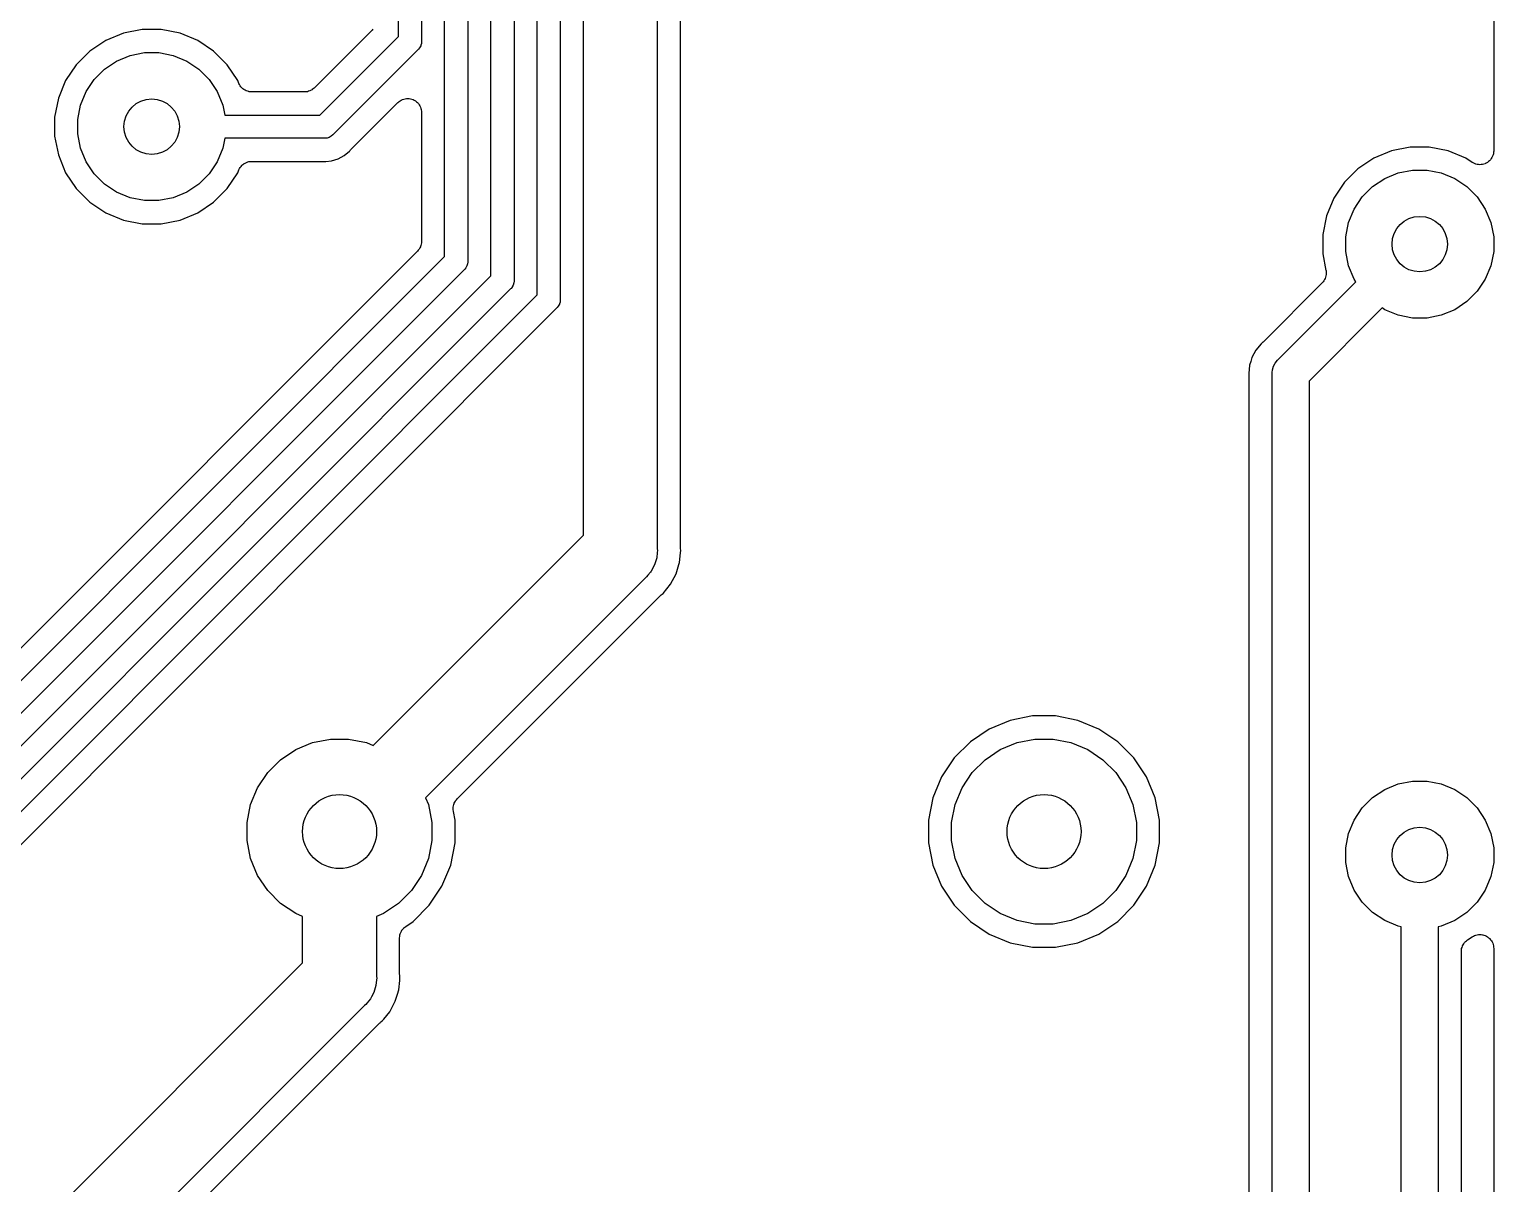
# Model space of a CAD drawing. Extents: x 44 to 126, y -146 to -44.
# Drawn here: x 72.84 to 88.68, y -106.42 to -93.94 of the extents above; entities that cross this region are included whole.
import ezdxf

# ---------------------------------------------------------------- set-up
doc = ezdxf.new("R2010")
doc.units = 0
doc.layers.add('BLACK', color=7, linetype='CONTINUOUS')

msp = doc.modelspace()

# ---------------------------------------------------------------- linework, layer by layer
at = {"layer": 'BLACK', "linetype": 'CONTINUOUS'}
for p, q in [((76.837, -94.0222), (76.837, -87.0732)), ((77.087, -87.1189), (77.087, -94.0679)), ((77.337, -96.4012), (77.337, -87.2804)), ((77.587, -87.326), (77.587, -96.4469)), ((77.837, -96.6083), (77.837, -87.4875)), ((78.087, -87.5331), (78.087, -96.654)), ((78.587, -87.7402), (78.587, -96.8611)), ((78.837, -99.4133), (78.837, -88.0291)), ((79.637, -88.1752), (79.637, -99.5593)), ((79.887, -99.5397), (79.887, -88.3408)), ((88.684, -88.9351), (88.684, -95.2571)), ((78.337, -96.8154), (78.337, -91.2038)), ((73.6706, -94.0655), (73.4987, -94.1804)), ((73.8617, -93.9864), (73.6706, -94.0655)), ((74.0646, -93.946), (73.8617, -93.9864)), ((74.2714, -93.946), (74.0646, -93.946)), ((74.4743, -93.9864), (74.2714, -93.946)), ((74.6654, -94.0655), (74.4743, -93.9864)), ((74.8373, -94.1804), (74.6654, -94.0655)), ((76.5431, -93.9626), (75.9286, -94.5771)), ((75.9882, -94.871), (76.837, -94.0222)), ((76.5518, -93.9519), (76.5431, -93.9626)), ((76.5608, -93.9413), (76.5518, -93.9519)), ((77.087, -94.0801), (77.0852, -94.0985)), ((77.087, -94.0679), (77.0876, -94.074)), ((77.0876, -94.074), (77.087, -94.0801)), ((77.087, -94.0801), (77.087, -94.0801)), ((73.4987, -94.1804), (73.3524, -94.3267)), ((73.7891, -94.287), (73.9346, -94.2267)), ((73.9346, -94.2267), (74.0892, -94.196)), ((74.0892, -94.196), (74.2468, -94.196)), ((74.2468, -94.196), (74.4014, -94.2267)), ((74.4014, -94.2267), (74.5469, -94.287)), ((74.9836, -94.3267), (74.8373, -94.1804)), ((77.0461, -94.1667), (76.1327, -95.08)), ((77.0508, -94.1628), (77.0461, -94.1667)), ((77.0547, -94.1581), (77.0508, -94.1628)), ((77.0664, -94.1438), (77.0547, -94.1581)), ((77.078, -94.1221), (77.0664, -94.1438)), ((77.0802, -94.1149), (77.078, -94.1221)), ((77.0852, -94.0985), (77.0802, -94.1149)), ((73.3524, -94.3267), (73.2375, -94.4986)), ((73.5466, -94.486), (73.658, -94.3746)), ((73.658, -94.3746), (73.7891, -94.287)), ((74.5469, -94.287), (74.678, -94.3746)), ((74.678, -94.3746), (74.7894, -94.486)), ((75.0985, -94.4986), (74.9836, -94.3267)), ((73.2375, -94.4986), (73.1584, -94.6897)), ((73.459, -94.6171), (73.5466, -94.486)), ((74.7894, -94.486), (74.877, -94.6171)), ((75.1108, -94.5284), (75.0985, -94.4986)), ((75.1174, -94.5407), (75.1108, -94.5284)), ((75.1239, -94.5531), (75.1174, -94.5407)), ((75.1243, -94.5536), (75.1239, -94.5531)), ((75.1246, -94.5542), (75.1243, -94.5536)), ((75.1334, -94.565), (75.1246, -94.5542)), ((73.1584, -94.6897), (73.118, -94.8926)), ((73.3987, -94.7626), (73.459, -94.6171)), ((74.877, -94.6171), (74.9373, -94.7626)), ((75.1422, -94.5759), (75.1334, -94.565)), ((75.1427, -94.5764), (75.1422, -94.5759)), ((75.1432, -94.5769), (75.1427, -94.5764)), ((75.154, -94.5858), (75.1432, -94.5769)), ((75.1647, -94.5948), (75.154, -94.5858)), ((75.1652, -94.5951), (75.1647, -94.5948)), ((75.1657, -94.5955), (75.1652, -94.5951)), ((75.1781, -94.6022), (75.1657, -94.5955)), ((75.1903, -94.6089), (75.1781, -94.6022)), ((75.1909, -94.6091), (75.1903, -94.6089)), ((75.1915, -94.6094), (75.1909, -94.6091)), ((75.205, -94.6135), (75.1915, -94.6094)), ((75.2182, -94.6177), (75.205, -94.6135)), ((75.2189, -94.6178), (75.2182, -94.6177)), ((75.2195, -94.618), (75.2189, -94.6178)), ((75.2335, -94.6194), (75.2195, -94.618)), ((75.2473, -94.621), (75.2335, -94.6194)), ((75.2486, -94.621), (75.2473, -94.621)), ((75.2487, -94.621), (75.2486, -94.621)), ((75.2486, -94.621), (75.2486, -94.621)), ((75.2494, -94.621), (75.2487, -94.621)), ((75.8225, -94.621), (75.2494, -94.621)), ((75.8363, -94.6196), (75.8225, -94.621)), ((75.8501, -94.6184), (75.8363, -94.6196)), ((75.8509, -94.6182), (75.8501, -94.6184)), ((75.8517, -94.6181), (75.8509, -94.6182)), ((75.865, -94.6141), (75.8517, -94.6181)), ((75.8782, -94.6103), (75.865, -94.6141)), ((75.8789, -94.6099), (75.8782, -94.6103)), ((75.8797, -94.6097), (75.8789, -94.6099)), ((75.892, -94.6032), (75.8797, -94.6097)), ((75.9042, -94.5968), (75.892, -94.6032)), ((75.9049, -94.5963), (75.9042, -94.5968)), ((75.9055, -94.5959), (75.9049, -94.5963)), ((75.9163, -94.5872), (75.9055, -94.5959)), ((75.9271, -94.5785), (75.9163, -94.5872)), ((75.9282, -94.5775), (75.9271, -94.5785)), ((75.9283, -94.5774), (75.9282, -94.5774)), ((75.9282, -94.5774), (75.9282, -94.5775)), ((75.9286, -94.5771), (75.9283, -94.5774)), ((76.8436, -94.725), (76.8549, -94.7159)), ((76.8549, -94.7159), (76.8551, -94.7158)), ((76.8551, -94.7158), (76.8553, -94.7156)), ((76.8553, -94.7156), (76.868, -94.7091)), ((76.868, -94.7091), (76.8808, -94.7024)), ((76.8808, -94.7024), (76.8811, -94.7023)), ((76.8811, -94.7023), (76.8813, -94.7022)), ((76.8813, -94.7022), (76.8949, -94.6982)), ((76.8949, -94.6982), (76.9089, -94.6941)), ((76.9089, -94.6941), (76.9092, -94.6941)), ((76.9092, -94.6941), (76.9094, -94.694)), ((76.9094, -94.694), (76.9238, -94.6928)), ((76.9238, -94.6928), (76.9381, -94.6915)), ((76.9381, -94.6915), (76.9383, -94.6915)), ((76.9383, -94.6915), (76.9386, -94.6915)), ((76.9386, -94.6915), (76.953, -94.693)), ((76.953, -94.693), (76.9672, -94.6945)), ((76.9672, -94.6945), (76.9674, -94.6946)), ((76.9674, -94.6946), (76.9677, -94.6946)), ((76.9677, -94.6946), (76.9816, -94.699)), ((76.9816, -94.699), (76.9951, -94.7032)), ((76.9951, -94.7032), (76.9954, -94.7033)), ((76.9954, -94.7033), (76.9956, -94.7034)), ((76.9956, -94.7034), (77.0083, -94.7103)), ((77.0083, -94.7103), (77.0209, -94.7171)), ((77.0209, -94.7171), (77.0211, -94.7173)), ((77.0211, -94.7173), (77.0213, -94.7174)), ((77.0213, -94.7174), (77.0323, -94.7265)), ((73.368, -94.9172), (73.3987, -94.7626)), ((74.9373, -94.7626), (74.9588, -94.871)), ((74.9588, -94.871), (75.9882, -94.871)), ((76.3234, -95.2429), (76.8309, -94.7354)), ((76.8309, -94.7354), (76.832, -94.7343)), ((76.832, -94.7343), (76.8321, -94.7343)), ((76.8321, -94.7343), (76.8324, -94.7339)), ((76.8321, -94.7343), (76.8321, -94.7343)), ((76.8324, -94.7339), (76.8436, -94.725)), ((77.0323, -94.7265), (77.0434, -94.7358)), ((77.0434, -94.7358), (77.0436, -94.736)), ((77.0436, -94.736), (77.0438, -94.7361)), ((77.0438, -94.7361), (77.0527, -94.7471)), ((77.0527, -94.7471), (77.0619, -94.7584)), ((77.0619, -94.7584), (77.0621, -94.7587)), ((77.0621, -94.7587), (77.0622, -94.7589)), ((77.0622, -94.7589), (77.0688, -94.7714)), ((77.0688, -94.7714), (77.0757, -94.7843)), ((77.0757, -94.7843), (77.0758, -94.7845)), ((77.0758, -94.7845), (77.0759, -94.7848)), ((77.0759, -94.7848), (77.08, -94.7985)), ((77.08, -94.7985), (77.0842, -94.8123)), ((77.0842, -94.8123), (77.0842, -94.8126)), ((77.0842, -94.8126), (77.0843, -94.8128)), ((77.0843, -94.8128), (77.0856, -94.8271)), ((77.0856, -94.8271), (77.087, -94.8415)), ((77.087, -94.8415), (77.087, -96.2355)), ((73.118, -94.8926), (73.118, -95.0994)), ((73.368, -95.0748), (73.368, -94.9172)), ((73.118, -95.0994), (73.1584, -95.3023)), ((73.3987, -95.2294), (73.368, -95.0748)), ((74.9588, -95.121), (74.9373, -95.2294)), ((76.0339, -95.121), (74.9588, -95.121)), ((76.04, -95.1216), (76.0339, -95.121)), ((76.0461, -95.121), (76.04, -95.1216)), ((76.0645, -95.1192), (76.0461, -95.121)), ((76.0461, -95.121), (76.0461, -95.121)), ((76.0881, -95.112), (76.0645, -95.1192)), ((76.1098, -95.1004), (76.0881, -95.112)), ((76.1288, -95.0848), (76.1098, -95.1004)), ((76.1327, -95.08), (76.1288, -95.0848)), ((73.1584, -95.3023), (73.2375, -95.4934)), ((73.459, -95.3749), (73.3987, -95.2294)), ((74.9373, -95.2294), (74.877, -95.3749)), ((76.1135, -95.3656), (76.1842, -95.3441)), ((76.1842, -95.3441), (76.2493, -95.3093)), ((76.2493, -95.3093), (76.3064, -95.2624)), ((76.3064, -95.2624), (76.3135, -95.2538)), ((76.3135, -95.2538), (76.3149, -95.2522)), ((76.3149, -95.2522), (76.3194, -95.2478)), ((76.3194, -95.2478), (76.3234, -95.2429)), ((87.3866, -95.3355), (87.2147, -95.4504)), ((87.5777, -95.2564), (87.3866, -95.3355)), ((87.7806, -95.216), (87.5777, -95.2564)), ((87.9874, -95.216), (87.7806, -95.216)), ((88.1903, -95.2564), (87.9874, -95.216)), ((88.3814, -95.3355), (88.1903, -95.2564)), ((88.4507, -95.3818), (88.3814, -95.3355)), ((88.6484, -95.353), (88.6394, -95.3638)), ((88.6578, -95.3418), (88.6484, -95.353)), ((88.6579, -95.3415), (88.6578, -95.3418)), ((88.6581, -95.3413), (88.6579, -95.3415)), ((88.6649, -95.3288), (88.6581, -95.3413)), ((88.6719, -95.3162), (88.6649, -95.3288)), ((88.672, -95.3159), (88.6719, -95.3162)), ((88.6721, -95.3156), (88.672, -95.3159)), ((88.6764, -95.3019), (88.6721, -95.3156)), ((88.6807, -95.2883), (88.6764, -95.3019)), ((88.6808, -95.288), (88.6807, -95.2883)), ((88.6809, -95.2876), (88.6808, -95.288)), ((88.6824, -95.2733), (88.6809, -95.2876)), ((88.684, -95.2592), (88.6824, -95.2733)), ((88.684, -95.2571), (88.684, -95.2585)), ((88.684, -95.2585), (88.684, -95.2585)), ((88.684, -95.2585), (88.684, -95.2586)), ((88.684, -95.2586), (88.684, -95.2592)), ((73.2375, -95.4934), (73.3524, -95.6653)), ((73.5466, -95.506), (73.459, -95.3749)), ((73.658, -95.6174), (73.5466, -95.506)), ((74.7894, -95.506), (74.678, -95.6174)), ((74.877, -95.3749), (74.7894, -95.506)), ((74.9836, -95.6653), (75.0985, -95.4934)), ((75.0985, -95.4934), (75.1108, -95.4636)), ((75.1108, -95.4636), (75.1111, -95.4629)), ((75.1111, -95.4628), (75.1116, -95.4617)), ((75.1111, -95.4629), (75.1111, -95.4628)), ((75.1111, -95.4629), (75.1111, -95.4629)), ((75.1116, -95.4617), (75.1184, -95.4494)), ((75.1184, -95.4494), (75.1251, -95.4371)), ((75.1251, -95.4371), (75.1255, -95.4366)), ((75.1255, -95.4366), (75.1258, -95.436)), ((75.1258, -95.436), (75.1348, -95.4253)), ((75.1348, -95.4253), (75.1437, -95.4146)), ((75.1437, -95.4146), (75.1442, -95.4141)), ((75.1442, -95.4141), (75.1446, -95.4136)), ((75.1446, -95.4136), (75.1556, -95.4049)), ((75.1556, -95.4049), (75.1664, -95.3961)), ((75.1664, -95.3961), (75.167, -95.3958)), ((75.167, -95.3958), (75.1675, -95.3953)), ((75.1675, -95.3953), (75.18, -95.3889)), ((75.18, -95.3889), (75.1922, -95.3823)), ((75.1922, -95.3823), (75.1929, -95.3821)), ((75.1929, -95.3821), (75.1935, -95.3818)), ((75.1935, -95.3818), (75.2069, -95.3779)), ((75.2069, -95.3779), (75.2203, -95.3739)), ((75.2203, -95.3739), (75.2209, -95.3738)), ((75.2209, -95.3738), (75.2216, -95.3736)), ((75.2216, -95.3736), (75.2356, -95.3724)), ((75.2356, -95.3724), (75.2494, -95.371)), ((75.2494, -95.371), (76.0142, -95.371)), ((76.0142, -95.371), (76.0163, -95.371)), ((76.0163, -95.371), (76.0226, -95.3717)), ((76.0226, -95.3717), (76.0289, -95.3717)), ((76.0289, -95.3717), (76.04, -95.3728)), ((76.04, -95.3728), (76.0511, -95.3717)), ((76.0511, -95.3717), (76.0512, -95.3717)), ((76.0512, -95.3717), (76.1135, -95.3656)), ((87.2147, -95.4504), (87.0684, -95.5967)), ((87.5051, -95.557), (87.6506, -95.4967)), ((87.6506, -95.4967), (87.8052, -95.466)), ((87.8052, -95.466), (87.9628, -95.466)), ((87.9628, -95.466), (88.1174, -95.4967)), ((88.1174, -95.4967), (88.2629, -95.557)), ((88.4633, -95.3886), (88.4507, -95.3818)), ((88.4759, -95.3954), (88.4633, -95.3886)), ((88.4762, -95.3955), (88.4759, -95.3954)), ((88.4765, -95.3956), (88.4762, -95.3955)), ((88.4902, -95.3998), (88.4765, -95.3956)), ((88.5038, -95.404), (88.4902, -95.3998)), ((88.5042, -95.4041), (88.5038, -95.404)), ((88.5045, -95.4042), (88.5042, -95.4041)), ((88.5187, -95.4056), (88.5045, -95.4042)), ((88.533, -95.4071), (88.5187, -95.4056)), ((88.5333, -95.4071), (88.533, -95.4071)), ((88.5336, -95.4071), (88.5333, -95.4071)), ((88.5478, -95.4057), (88.5336, -95.4071)), ((88.5621, -95.4044), (88.5478, -95.4057)), ((88.5624, -95.4043), (88.5621, -95.4044)), ((88.5627, -95.4043), (88.5624, -95.4043)), ((88.5763, -95.4002), (88.5627, -95.4043)), ((88.5902, -95.3962), (88.5763, -95.4002)), ((88.5905, -95.396), (88.5902, -95.3962)), ((88.5908, -95.3959), (88.5905, -95.396)), ((88.6033, -95.3893), (88.5908, -95.3959)), ((88.6161, -95.3826), (88.6033, -95.3893)), ((88.6164, -95.3824), (88.6161, -95.3826)), ((88.6167, -95.3822), (88.6164, -95.3824)), ((88.6276, -95.3734), (88.6167, -95.3822)), ((88.639, -95.3643), (88.6276, -95.3734)), ((88.6392, -95.364), (88.639, -95.3643)), ((88.6394, -95.3638), (88.6392, -95.364)), ((73.3524, -95.6653), (73.4987, -95.8116)), ((73.7891, -95.705), (73.658, -95.6174)), ((74.678, -95.6174), (74.5469, -95.705)), ((74.8373, -95.8116), (74.9836, -95.6653)), ((87.0684, -95.5967), (86.9535, -95.7686)), ((87.2626, -95.756), (87.374, -95.6446)), ((87.374, -95.6446), (87.5051, -95.557)), ((88.2629, -95.557), (88.394, -95.6446)), ((88.394, -95.6446), (88.5054, -95.756)), ((73.4987, -95.8116), (73.6706, -95.9265)), ((73.9346, -95.7653), (73.7891, -95.705)), ((74.0892, -95.796), (73.9346, -95.7653)), ((74.2468, -95.796), (74.0892, -95.796)), ((74.4014, -95.7653), (74.2468, -95.796)), ((74.5469, -95.705), (74.4014, -95.7653)), ((74.6654, -95.9265), (74.8373, -95.8116)), ((86.9535, -95.7686), (86.8744, -95.9597)), ((87.175, -95.8871), (87.2626, -95.756)), ((88.5054, -95.756), (88.593, -95.8871)), ((73.6706, -95.9265), (73.8617, -96.0056)), ((74.4743, -96.0056), (74.6654, -95.9265)), ((86.8744, -95.9597), (86.834, -96.1626)), ((87.1147, -96.0326), (87.175, -95.8871)), ((88.593, -95.8871), (88.6533, -96.0326)), ((73.8617, -96.0056), (74.0646, -96.046)), ((74.0646, -96.046), (74.2714, -96.046)), ((74.2714, -96.046), (74.4743, -96.0056)), ((87.084, -96.1872), (87.1147, -96.0326)), ((88.6533, -96.0326), (88.684, -96.1872)), ((77.0749, -96.2946), (77.0682, -96.3067)), ((77.0751, -96.2939), (77.0749, -96.2946)), ((77.0755, -96.2932), (77.0751, -96.2939)), ((77.0796, -96.2799), (77.0755, -96.2932)), ((77.0837, -96.2667), (77.0796, -96.2799)), ((77.0838, -96.2659), (77.0837, -96.2667)), ((77.0841, -96.2652), (77.0838, -96.2659)), ((77.0855, -96.2514), (77.0841, -96.2652)), ((77.087, -96.2376), (77.0855, -96.2514)), ((77.087, -96.2355), (77.087, -96.236)), ((77.087, -96.236), (77.087, -96.2361)), ((77.087, -96.2361), (77.087, -96.2361)), ((77.087, -96.2361), (77.087, -96.2376)), ((86.834, -96.1626), (86.834, -96.3694)), ((87.084, -96.3448), (87.084, -96.1872)), ((88.684, -96.1872), (88.684, -96.3448)), ((77.0431, -96.3416), (70.5901, -102.795)), ((70.6497, -103.089), (77.337, -96.4012)), ((77.0519, -96.3309), (77.0431, -96.3416)), ((77.0608, -96.3203), (77.0519, -96.3309)), ((77.0612, -96.3196), (77.0608, -96.3203)), ((77.0617, -96.319), (77.0612, -96.3196)), ((77.0682, -96.3067), (77.0617, -96.319)), ((77.587, -96.4591), (77.5852, -96.4775)), ((77.587, -96.4469), (77.5876, -96.453)), ((77.5876, -96.453), (77.587, -96.4591)), ((77.587, -96.4591), (77.587, -96.4591)), ((86.834, -96.3694), (86.8698, -96.5495)), ((87.1147, -96.4994), (87.084, -96.3448)), ((88.684, -96.3448), (88.6533, -96.4994)), ((70.7493, -103.696), (77.837, -96.6083)), ((77.5461, -96.5457), (70.7942, -103.298)), ((77.5508, -96.5418), (77.5461, -96.5457)), ((77.5547, -96.537), (77.5508, -96.5418)), ((77.5664, -96.5228), (77.5547, -96.537)), ((77.5547, -96.537), (77.5547, -96.537)), ((77.5702, -96.5158), (77.5664, -96.5228)), ((77.5781, -96.5011), (77.5702, -96.5158)), ((77.5852, -96.4775), (77.5781, -96.5011)), ((86.8653, -96.623), (86.8612, -96.6364)), ((86.8695, -96.6098), (86.8653, -96.623)), ((86.8697, -96.6084), (86.8695, -96.6091)), ((86.8695, -96.6091), (86.8695, -96.6098)), ((86.8712, -96.5945), (86.8697, -96.6084)), ((86.8698, -96.5495), (86.8699, -96.5501)), ((86.8699, -96.5501), (86.87, -96.5501)), ((86.87, -96.5501), (86.87, -96.5502)), ((86.87, -96.5502), (86.8702, -96.5516)), ((86.8702, -96.5516), (86.8714, -96.5653)), ((86.8727, -96.5807), (86.8712, -96.5945)), ((86.8714, -96.5653), (86.8727, -96.5793)), ((86.8727, -96.5793), (86.8726, -96.58)), ((86.8726, -96.58), (86.8727, -96.5807)), ((87.175, -96.6449), (87.1147, -96.4994)), ((88.6533, -96.4994), (88.593, -96.6449)), ((78.0461, -96.7528), (70.8938, -103.905)), ((78.0508, -96.7489), (78.0461, -96.7528)), ((78.0547, -96.7442), (78.0508, -96.7489)), ((78.0665, -96.7299), (78.0547, -96.7442)), ((78.0547, -96.7442), (78.0547, -96.7442)), ((78.0676, -96.7278), (78.0665, -96.7299)), ((78.0781, -96.7082), (78.0676, -96.7278)), ((78.0852, -96.6846), (78.0781, -96.7082)), ((78.087, -96.6662), (78.0852, -96.6846)), ((78.087, -96.654), (78.0876, -96.6601)), ((78.0876, -96.6601), (78.087, -96.6662)), ((78.087, -96.6662), (78.087, -96.6662)), ((86.8288, -96.6848), (86.1897, -97.324)), ((86.3525, -97.5146), (87.1939, -96.6732)), ((86.8376, -96.6741), (86.8288, -96.6848)), ((86.8465, -96.6634), (86.8376, -96.6741)), ((86.8469, -96.6628), (86.8465, -96.6634)), ((86.8474, -96.6622), (86.8469, -96.6628)), ((86.8539, -96.6499), (86.8474, -96.6622)), ((86.8606, -96.6377), (86.8539, -96.6499)), ((86.8608, -96.6371), (86.8606, -96.6377)), ((86.8612, -96.6364), (86.8608, -96.6371)), ((87.1939, -96.6732), (87.175, -96.6449)), ((88.5054, -96.776), (88.394, -96.8874)), ((88.593, -96.6449), (88.5054, -96.776)), ((68.7525, -106.4), (78.337, -96.8154)), ((78.5665, -96.937), (78.5548, -96.9513)), ((78.5781, -96.9153), (78.5665, -96.937)), ((78.5791, -96.912), (78.5781, -96.9153)), ((78.5852, -96.8917), (78.5791, -96.912)), ((78.587, -96.8733), (78.5852, -96.8917)), ((78.587, -96.8611), (78.5876, -96.8672)), ((78.5876, -96.8672), (78.587, -96.8733)), ((78.587, -96.8733), (78.587, -96.8733)), ((88.394, -96.8874), (88.2629, -96.975)), ((78.5461, -96.9599), (68.897, -106.609)), ((78.5508, -96.956), (78.5461, -96.9599)), ((78.5547, -96.9513), (78.5508, -96.956)), ((78.5548, -96.9513), (78.5547, -96.9513)), ((87.4768, -96.9561), (86.687, -97.7458)), ((87.5051, -96.975), (87.4768, -96.9561)), ((87.6506, -97.0353), (87.5051, -96.975)), ((87.8052, -97.066), (87.6506, -97.0353)), ((87.9628, -97.066), (87.8052, -97.066)), ((88.1174, -97.0353), (87.9628, -97.066)), ((88.2629, -96.975), (88.1174, -97.0353)), ((86.111, -97.4118), (86.0692, -97.49)), ((86.1673, -97.3433), (86.111, -97.4118)), ((86.1787, -97.3338), (86.1673, -97.3433)), ((86.1832, -97.3294), (86.1787, -97.3338)), ((86.1882, -97.3254), (86.1832, -97.3294)), ((86.1897, -97.324), (86.1882, -97.3254)), ((86.0553, -97.536), (86.0435, -97.5748)), ((86.0692, -97.49), (86.0553, -97.536)), ((86.0553, -97.536), (86.0553, -97.536)), ((86.3013, -97.5861), (86.3199, -97.5513)), ((86.3199, -97.5513), (86.3449, -97.5209)), ((86.3449, -97.5209), (86.3525, -97.5146)), ((86.0435, -97.5748), (86.0348, -97.663)), ((86.0348, -97.663), (86.0363, -97.6778)), ((86.0363, -97.6778), (86.0365, -97.6799)), ((86.0365, -97.6799), (86.0364, -97.6862)), ((86.0364, -97.6862), (86.037, -97.6925)), ((86.037, -97.6925), (86.037, -114.432)), ((86.286, -97.663), (86.287, -97.6532)), ((86.287, -97.6728), (86.286, -97.663)), ((86.287, -97.6532), (86.2899, -97.6238)), ((86.287, -97.6532), (86.287, -97.6532)), ((86.287, -114.598), (86.287, -97.6728)), ((86.2899, -97.6238), (86.3013, -97.5861)), ((86.687, -97.7458), (86.687, -114.671)), ((76.5654, -101.685), (78.837, -99.4133)), ((79.637, -99.5986), (79.6313, -99.6574)), ((79.637, -99.5593), (79.639, -99.579)), ((79.639, -99.579), (79.637, -99.5986)), ((79.637, -99.5986), (79.637, -99.5986)), ((79.8776, -99.7064), (79.8878, -99.6035)), ((79.8877, -99.546), (79.887, -99.5397)), ((79.8876, -99.5523), (79.8877, -99.546)), ((79.8878, -99.5544), (79.8876, -99.5523)), ((79.8902, -99.579), (79.8878, -99.5544)), ((79.8878, -99.6035), (79.8902, -99.579)), ((79.8878, -99.6035), (79.8878, -99.6035)), ((79.6084, -99.7328), (79.5712, -99.8023)), ((79.6313, -99.6574), (79.6084, -99.7328)), ((79.8405, -99.8289), (79.8708, -99.729)), ((79.8708, -99.729), (79.8776, -99.7064)), ((79.8708, -99.729), (79.8708, -99.729)), ((79.506, -99.8757), (77.1311, -102.251)), ((79.5213, -99.8632), (79.506, -99.8757)), ((79.5362, -99.845), (79.5213, -99.8632)), ((79.5636, -99.8115), (79.5362, -99.845)), ((79.5712, -99.8023), (79.5636, -99.8115)), ((79.7402, -99.9905), (79.7801, -99.9418)), ((79.7801, -99.9418), (79.8405, -99.8289)), ((77.4722, -102.263), (79.6689, -100.066)), ((79.6689, -100.066), (79.6704, -100.065)), ((79.6704, -100.065), (79.6753, -100.061)), ((79.6753, -100.061), (79.6798, -100.056)), ((79.6798, -100.056), (79.6989, -100.041)), ((79.6989, -100.041), (79.7402, -99.9905)), ((79.7402, -99.9905), (79.7402, -99.9905)), ((83.6969, -101.366), (83.4554, -101.414)), ((83.9431, -101.366), (83.6969, -101.366)), ((84.1846, -101.414), (83.9431, -101.366)), ((83.2279, -101.508), (83.0232, -101.645)), ((83.4554, -101.414), (83.2279, -101.508)), ((84.4121, -101.508), (84.1846, -101.414)), ((84.6168, -101.645), (84.4121, -101.508)), ((75.7263, -101.73), (75.9083, -101.654)), ((75.9083, -101.654), (76.1015, -101.616)), ((76.1015, -101.616), (76.2985, -101.616)), ((76.2985, -101.616), (76.4917, -101.654)), ((76.4917, -101.654), (76.5654, -101.685)), ((83.0232, -101.645), (82.8491, -101.819)), ((83.3463, -101.73), (83.5283, -101.654)), ((83.5283, -101.654), (83.7215, -101.616)), ((83.7215, -101.616), (83.9185, -101.616)), ((83.9185, -101.616), (84.1117, -101.654)), ((84.1117, -101.654), (84.2937, -101.73)), ((84.7909, -101.819), (84.6168, -101.645)), ((75.4232, -101.979), (75.5625, -101.839)), ((75.5625, -101.839), (75.7263, -101.73)), ((82.8491, -101.819), (82.7123, -102.024)), ((83.0432, -101.979), (83.1825, -101.839)), ((83.1825, -101.839), (83.3463, -101.73)), ((84.2937, -101.73), (84.4575, -101.839)), ((84.4575, -101.839), (84.5968, -101.979)), ((84.9277, -102.024), (84.7909, -101.819)), ((75.3138, -102.142), (75.4232, -101.979)), ((82.9338, -102.142), (83.0432, -101.979)), ((84.5968, -101.979), (84.7062, -102.142)), ((75.2384, -102.324), (75.3138, -102.142)), ((82.7123, -102.024), (82.618, -102.251)), ((82.8584, -102.324), (82.9338, -102.142)), ((84.7062, -102.142), (84.7816, -102.324)), ((85.022, -102.251), (84.9277, -102.024)), ((87.374, -102.249), (87.5051, -102.161)), ((87.5051, -102.161), (87.6506, -102.101)), ((87.6506, -102.101), (87.8052, -102.07)), ((87.8052, -102.07), (87.9628, -102.07)), ((87.9628, -102.07), (88.1174, -102.101)), ((88.1174, -102.101), (88.2629, -102.161)), ((88.2629, -102.161), (88.394, -102.249)), ((75.2, -102.518), (75.2384, -102.324)), ((77.1311, -102.251), (77.1616, -102.324)), ((77.1616, -102.324), (77.2, -102.518)), ((77.4316, -102.338), (77.4357, -102.325)), ((77.4357, -102.325), (77.4398, -102.311)), ((77.4398, -102.311), (77.4402, -102.311)), ((77.4402, -102.311), (77.4404, -102.31)), ((77.4404, -102.31), (77.4471, -102.298)), ((77.4471, -102.298), (77.4537, -102.286)), ((77.4537, -102.286), (77.4541, -102.285)), ((77.4541, -102.285), (77.4545, -102.284)), ((77.4545, -102.284), (77.4634, -102.274)), ((77.4634, -102.274), (77.4722, -102.263)), ((82.618, -102.251), (82.57, -102.493)), ((82.82, -102.518), (82.8584, -102.324)), ((84.7816, -102.324), (84.82, -102.518)), ((85.07, -102.493), (85.022, -102.251)), ((87.2626, -102.36), (87.374, -102.249)), ((88.394, -102.249), (88.5054, -102.36)), ((77.4283, -102.367), (77.4299, -102.353)), ((77.4284, -102.368), (77.4283, -102.367)), ((77.4283, -102.369), (77.4284, -102.368)), ((77.4296, -102.382), (77.4283, -102.369)), ((77.4308, -102.396), (77.4296, -102.382)), ((77.4299, -102.353), (77.4313, -102.339)), ((77.4311, -102.398), (77.4308, -102.396)), ((77.4312, -102.398), (77.4311, -102.398)), ((77.4311, -102.398), (77.4311, -102.398)), ((77.4311, -102.398), (77.4311, -102.398)), ((77.45, -102.493), (77.4312, -102.398)), ((77.4313, -102.339), (77.4315, -102.339)), ((77.4315, -102.339), (77.4316, -102.338)), ((87.175, -102.491), (87.2626, -102.36)), ((88.5054, -102.36), (88.593, -102.491)), ((75.2, -102.714), (75.2, -102.518)), ((77.2, -102.518), (77.2, -102.714)), ((77.45, -102.739), (77.45, -102.493)), ((82.57, -102.493), (82.57, -102.739)), ((82.82, -102.714), (82.82, -102.518)), ((84.82, -102.518), (84.82, -102.714)), ((85.07, -102.739), (85.07, -102.493)), ((87.084, -102.791), (87.1147, -102.637)), ((87.1147, -102.637), (87.175, -102.491)), ((88.593, -102.491), (88.6533, -102.637)), ((88.6533, -102.637), (88.684, -102.791)), ((75.2384, -102.908), (75.2, -102.714)), ((77.2, -102.714), (77.1616, -102.908)), ((77.402, -102.981), (77.45, -102.739)), ((82.57, -102.739), (82.618, -102.981)), ((82.8584, -102.908), (82.82, -102.714)), ((84.82, -102.714), (84.7816, -102.908)), ((85.022, -102.981), (85.07, -102.739)), ((87.084, -102.949), (87.084, -102.791)), ((88.684, -102.791), (88.684, -102.949)), ((75.3138, -103.09), (75.2384, -102.908)), ((77.1616, -102.908), (77.0862, -103.09)), ((82.9338, -103.09), (82.8584, -102.908)), ((84.7816, -102.908), (84.7062, -103.09)), ((87.1147, -103.103), (87.084, -102.949)), ((88.684, -102.949), (88.6533, -103.103)), ((75.4232, -103.253), (75.3138, -103.09)), ((77.0862, -103.09), (76.9768, -103.253)), ((77.3077, -103.208), (77.402, -102.981)), ((82.618, -102.981), (82.7123, -103.208)), ((83.0432, -103.253), (82.9338, -103.09)), ((84.7062, -103.09), (84.5968, -103.253)), ((84.9277, -103.208), (85.022, -102.981)), ((87.175, -103.249), (87.1147, -103.103)), ((88.6533, -103.103), (88.593, -103.249)), ((75.5625, -103.393), (75.4232, -103.253)), ((76.9768, -103.253), (76.8375, -103.393)), ((77.1709, -103.413), (77.3077, -103.208)), ((82.7123, -103.208), (82.8491, -103.413)), ((83.1825, -103.393), (83.0432, -103.253)), ((84.5968, -103.253), (84.4575, -103.393)), ((84.7909, -103.413), (84.9277, -103.208)), ((87.2626, -103.38), (87.175, -103.249)), ((88.593, -103.249), (88.5054, -103.38)), ((75.7263, -103.502), (75.5625, -103.393)), ((76.8375, -103.393), (76.6737, -103.502)), ((76.9968, -103.587), (77.1709, -103.413)), ((82.8491, -103.413), (83.0232, -103.587)), ((83.3463, -103.502), (83.1825, -103.393)), ((84.4575, -103.393), (84.2937, -103.502)), ((84.6168, -103.587), (84.7909, -103.413)), ((87.374, -103.491), (87.2626, -103.38)), ((88.5054, -103.38), (88.394, -103.491)), ((75.8, -103.533), (75.7263, -103.502)), ((75.8, -104.034), (75.8, -103.533)), ((76.6737, -103.502), (76.6, -103.533)), ((76.6, -103.533), (76.6, -104.181)), ((76.9167, -103.641), (76.9968, -103.587)), ((83.0232, -103.587), (83.2279, -103.724)), ((83.5283, -103.578), (83.3463, -103.502)), ((83.7215, -103.616), (83.5283, -103.578)), ((84.1117, -103.578), (83.9185, -103.616)), ((84.2937, -103.502), (84.1117, -103.578)), ((84.4121, -103.724), (84.6168, -103.587)), ((87.5051, -103.579), (87.374, -103.491)), ((87.6506, -103.639), (87.5051, -103.579)), ((88.2629, -103.579), (88.1174, -103.639)), ((88.394, -103.491), (88.2629, -103.579)), ((76.85, -103.763), (76.8516, -103.749)), ((76.8516, -103.749), (76.853, -103.735)), ((76.853, -103.735), (76.8532, -103.735)), ((76.8532, -103.735), (76.8533, -103.734)), ((76.8533, -103.734), (76.8575, -103.721)), ((76.8575, -103.721), (76.8616, -103.707)), ((76.8616, -103.707), (76.8619, -103.707)), ((76.8619, -103.707), (76.8621, -103.706)), ((76.8621, -103.706), (76.8688, -103.694)), ((76.8688, -103.694), (76.8754, -103.682)), ((76.8754, -103.682), (76.8759, -103.681)), ((76.8759, -103.681), (76.8762, -103.68)), ((76.8762, -103.68), (76.8852, -103.67)), ((76.8852, -103.67), (76.894, -103.659)), ((76.894, -103.659), (76.8946, -103.659)), ((76.8946, -103.659), (76.895, -103.658)), ((76.895, -103.658), (76.9059, -103.649)), ((76.9059, -103.649), (76.9167, -103.641)), ((83.2279, -103.724), (83.4554, -103.818)), ((83.9185, -103.616), (83.7215, -103.616)), ((84.1846, -103.818), (84.4121, -103.724)), ((87.684, -103.646), (87.6506, -103.639)), ((87.684, -114.12), (87.684, -103.646)), ((88.1174, -103.639), (88.084, -103.646)), ((88.084, -103.646), (88.084, -114.193)), ((88.4524, -103.753), (88.4651, -103.746)), ((88.4651, -103.746), (88.4778, -103.74)), ((88.4778, -103.74), (88.4781, -103.74)), ((88.4781, -103.74), (88.4784, -103.74)), ((88.4784, -103.74), (88.4921, -103.736)), ((88.4921, -103.736), (88.5059, -103.732)), ((88.5059, -103.732), (88.5062, -103.732)), ((88.5062, -103.732), (88.5065, -103.731)), ((88.5065, -103.731), (88.5208, -103.73)), ((88.5208, -103.73), (88.535, -103.729)), ((88.535, -103.729), (88.5354, -103.729)), ((88.5354, -103.729), (88.5357, -103.729)), ((88.5357, -103.729), (88.55, -103.73)), ((88.55, -103.73), (88.5642, -103.732)), ((88.5642, -103.732), (88.5645, -103.732)), ((88.5645, -103.732), (88.5648, -103.732)), ((88.5648, -103.732), (88.5786, -103.736)), ((88.5786, -103.736), (88.5921, -103.741)), ((88.5921, -103.741), (88.5924, -103.741)), ((88.5924, -103.741), (88.5927, -103.741)), ((88.5927, -103.741), (88.6054, -103.748)), ((88.6054, -103.748), (88.6179, -103.755)), ((76.85, -103.765), (76.85, -103.763)), ((76.85, -104.161), (76.85, -103.765)), ((76.85, -103.765), (76.85, -103.765)), ((76.85, -103.765), (76.85, -103.765)), ((76.85, -103.765), (76.85, -103.765)), ((83.4554, -103.818), (83.6969, -103.866)), ((83.6969, -103.866), (83.9431, -103.866)), ((83.9431, -103.866), (84.1846, -103.818)), ((88.334, -103.91), (88.3356, -103.896)), ((88.3356, -103.896), (88.337, -103.883)), ((88.337, -103.883), (88.3372, -103.882)), ((88.3372, -103.882), (88.3373, -103.881)), ((88.3373, -103.881), (88.3415, -103.868)), ((88.3415, -103.868), (88.3456, -103.855)), ((88.3456, -103.855), (88.3459, -103.854)), ((88.3459, -103.854), (88.3461, -103.853)), ((88.3461, -103.853), (88.3528, -103.841)), ((88.3528, -103.841), (88.3594, -103.829)), ((88.3594, -103.829), (88.3599, -103.828)), ((88.3599, -103.828), (88.3602, -103.828)), ((88.3602, -103.828), (88.3692, -103.817)), ((88.3692, -103.817), (88.378, -103.806)), ((88.378, -103.806), (88.3786, -103.806)), ((88.3786, -103.806), (88.379, -103.805)), ((88.379, -103.805), (88.3899, -103.796)), ((88.3899, -103.796), (88.4007, -103.788)), ((88.4007, -103.788), (88.4507, -103.754)), ((88.4507, -103.754), (88.4518, -103.753)), ((88.4518, -103.753), (88.4519, -103.753)), ((88.4519, -103.753), (88.4519, -103.753)), ((88.4519, -103.753), (88.4524, -103.753)), ((88.6179, -103.755), (88.6181, -103.755)), ((88.6181, -103.755), (88.6184, -103.755)), ((88.6184, -103.755), (88.6294, -103.764)), ((88.6294, -103.764), (88.6404, -103.773)), ((88.6404, -103.773), (88.6406, -103.773)), ((88.6406, -103.773), (88.6409, -103.774)), ((88.6409, -103.774), (88.6498, -103.785)), ((88.6498, -103.785), (88.6589, -103.796)), ((88.6589, -103.796), (88.6591, -103.796)), ((88.6591, -103.796), (88.6593, -103.796)), ((88.6593, -103.796), (88.6659, -103.809)), ((88.6659, -103.809), (88.6727, -103.822)), ((88.6727, -103.822), (88.6728, -103.822)), ((88.6728, -103.822), (88.6729, -103.822)), ((88.6729, -103.822), (88.677, -103.836)), ((88.677, -103.836), (88.6811, -103.85)), ((88.6811, -103.85), (88.6812, -103.85)), ((88.6812, -103.85), (88.6813, -103.85)), ((88.6813, -103.85), (88.6826, -103.865)), ((88.6826, -103.865), (88.684, -103.879)), ((88.684, -103.879), (88.684, -109.806)), ((60.8292, -119.005), (75.8, -104.034)), ((88.334, -103.912), (88.334, -103.91)), ((88.334, -114.174), (88.334, -103.912)), ((88.334, -103.912), (88.334, -103.912)), ((88.334, -103.912), (88.334, -103.912)), ((88.334, -103.912), (88.334, -103.912)), ((76.6, -104.22), (76.5942, -104.279)), ((76.6, -104.181), (76.6019, -104.2)), ((76.6019, -104.2), (76.6, -104.22)), ((76.6, -104.22), (76.6, -104.22)), ((76.8406, -104.328), (76.8507, -104.225)), ((76.8506, -104.167), (76.85, -104.161)), ((76.8505, -104.174), (76.8506, -104.167)), ((76.8507, -104.176), (76.8505, -104.174)), ((76.8531, -104.2), (76.8507, -104.176)), ((76.8507, -104.225), (76.8531, -104.2)), ((76.8507, -104.225), (76.8507, -104.225)), ((76.5713, -104.354), (76.5448, -104.404)), ((76.5942, -104.279), (76.5713, -104.354)), ((76.8034, -104.45), (76.8268, -104.373)), ((76.8268, -104.373), (76.8406, -104.328)), ((76.8268, -104.373), (76.8268, -104.373)), ((76.469, -104.497), (74.129, -106.837)), ((76.4842, -104.484), (76.469, -104.497)), ((76.4972, -104.469), (76.4842, -104.484)), ((76.5342, -104.423), (76.4972, -104.469)), ((76.5448, -104.404), (76.5342, -104.423)), ((76.7431, -104.563), (76.8034, -104.45)), ((74.587, -106.732), (76.6318, -104.688)), ((76.6318, -104.688), (76.6333, -104.686)), ((76.6333, -104.686), (76.6383, -104.682)), ((76.6383, -104.682), (76.6427, -104.678)), ((76.6427, -104.678), (76.6618, -104.662)), ((76.6618, -104.662), (76.6775, -104.643)), ((76.6775, -104.643), (76.6776, -104.643)), ((76.6776, -104.643), (76.7431, -104.563))]:
    msp.add_line(p, q, dxfattribs=at)
at = {"layer": 'BLACK'}
for centre, radius in [((74.168, -94.996), 0.3), ((87.884, -96.266), 0.3), ((76.2, -102.616), 0.4), ((76.2, -102.616), 0.4), ((83.82, -102.616), 0.4), ((83.82, -102.616), 0.4), ((87.884, -102.87), 0.3)]:
    msp.add_circle(centre, radius, dxfattribs=at)

doc.saveas('drawing.dxf')
